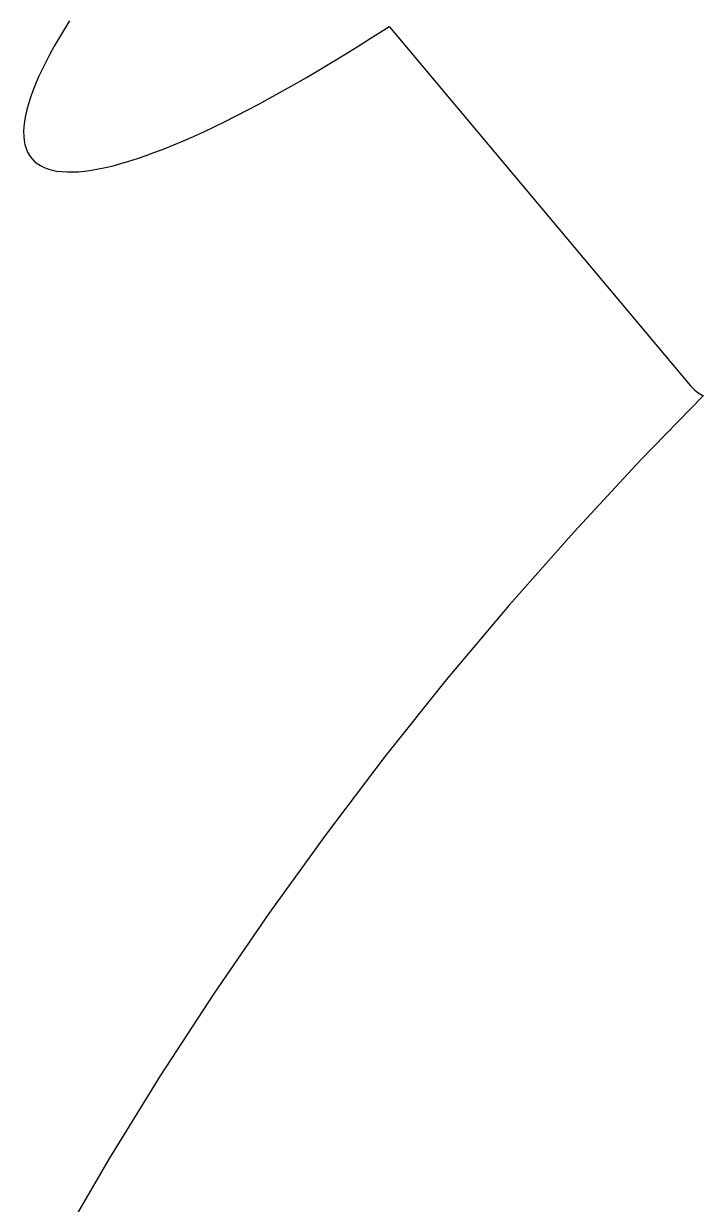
# Model space of a CAD drawing. Header units: metres. Extents: x -53 to 53, y -52 to 53.
# Drawn here: x -39.56 to -31.88, y 22.63 to 35.96 of the extents above; entities that cross this region are included whole.
import ezdxf

# ---------------------------------------------------------------- set-up
doc = ezdxf.new("R2010")
doc.units = ezdxf.units.M

msp = doc.modelspace()

# ---------------------------------------------------------------- linework, layer by layer
for p, q in [((-39.1024, 35.8916), (-39.1601, 35.7959)), ((-39.0411, 35.9897), (-39.1024, 35.8916)), ((-35.6444, 35.7896), (-35.4949, 35.8851)), ((-35.4949, 35.8851), (-35.4322, 35.9258)), ((-35.4322, 35.9258), (-32.0279, 31.8687)), ((-39.1601, 35.7959), (-39.214, 35.7027)), ((-35.7922, 35.6965), (-35.6444, 35.7896)), ((-39.2641, 35.612), (-39.3103, 35.5239)), ((-39.214, 35.7027), (-39.2641, 35.612)), ((-36.0826, 35.5181), (-35.9383, 35.606)), ((-35.9383, 35.606), (-35.7922, 35.6965)), ((-39.3103, 35.5239), (-39.3527, 35.4386)), ((-36.2249, 35.4329), (-36.0826, 35.5181)), ((-39.3913, 35.3559), (-39.4259, 35.2759)), ((-39.3527, 35.4386), (-39.3913, 35.3559)), ((-36.5036, 35.2707), (-36.3653, 35.3504)), ((-36.3653, 35.3504), (-36.2249, 35.4329)), ((-39.4566, 35.1988), (-39.4834, 35.1245)), ((-39.4259, 35.2759), (-39.4566, 35.1988)), ((-36.6397, 35.1937), (-36.5036, 35.2707)), ((-39.4834, 35.1245), (-39.5062, 35.0531)), ((-36.9052, 35.0484), (-36.7736, 35.1196)), ((-36.7736, 35.1196), (-36.6397, 35.1937)), ((-39.5251, 34.9847), (-39.54, 34.9192)), ((-39.5062, 35.0531), (-39.5251, 34.9847)), ((-37.1611, 34.9149), (-37.0344, 34.9802)), ((-37.0344, 34.9802), (-36.9052, 35.0484)), ((-39.5509, 34.8568), (-39.5578, 34.7974)), ((-39.54, 34.9192), (-39.5509, 34.8568)), ((-37.4067, 34.7935), (-37.2852, 34.8527)), ((-37.2852, 34.8527), (-37.1611, 34.9149)), ((-39.5578, 34.7974), (-39.5607, 34.7411)), ((-39.5607, 34.7411), (-39.5596, 34.6879)), ((-39.5596, 34.6879), (-39.5545, 34.6379)), ((-37.7547, 34.6347), (-37.6415, 34.6845)), ((-37.6415, 34.6845), (-37.5255, 34.7374)), ((-37.5255, 34.7374), (-37.4067, 34.7935)), ((-39.5545, 34.6379), (-39.5454, 34.5911)), ((-39.5454, 34.5911), (-39.5323, 34.5475)), ((-39.5323, 34.5475), (-39.5152, 34.5071)), ((-38.0765, 34.5045), (-37.9723, 34.5447)), ((-37.9723, 34.5447), (-37.865, 34.5881)), ((-37.865, 34.5881), (-37.7547, 34.6347)), ((-39.5152, 34.5071), (-39.4942, 34.47)), ((-39.4942, 34.47), (-39.4692, 34.4362)), ((-39.4692, 34.4362), (-39.4402, 34.4057)), ((-39.4402, 34.4057), (-39.4074, 34.3786)), ((-38.4619, 34.3769), (-38.3704, 34.4038)), ((-38.3704, 34.4038), (-38.2757, 34.4341)), ((-38.2757, 34.4341), (-38.1777, 34.4677)), ((-38.1777, 34.4677), (-38.0765, 34.5045)), ((-39.4074, 34.3786), (-39.3706, 34.3547)), ((-39.3706, 34.3547), (-39.3299, 34.3343)), ((-39.3299, 34.3343), (-39.2854, 34.3172)), ((-39.2854, 34.3172), (-39.237, 34.3035)), ((-39.237, 34.3035), (-39.1849, 34.2932)), ((-39.1849, 34.2932), (-39.1289, 34.2863)), ((-39.1289, 34.2863), (-39.0692, 34.2827)), ((-39.0692, 34.2827), (-39.0058, 34.2826)), ((-39.0058, 34.2826), (-38.9388, 34.2859)), ((-38.9388, 34.2859), (-38.8681, 34.2926)), ((-38.8681, 34.2926), (-38.7938, 34.3027)), ((-38.7938, 34.3027), (-38.716, 34.3162)), ((-38.716, 34.3162), (-38.6347, 34.333)), ((-38.6347, 34.333), (-38.55, 34.3533)), ((-38.55, 34.3533), (-38.4619, 34.3769)), ((-32.0279, 31.8687), (-32.0056, 31.8442)), ((-31.8812, 31.7569), (-32.5911, 31.0293)), ((-32.0056, 31.8442), (-31.9812, 31.8214)), ((-31.9812, 31.8214), (-31.9547, 31.8005)), ((-31.9547, 31.8005), (-31.9263, 31.7813)), ((-31.9263, 31.7813), (-31.8958, 31.7639)), ((-31.8958, 31.7639), (-31.8812, 31.7569)), ((-32.5911, 31.0293), (-33.3428, 30.2201)), ((-33.3428, 30.2201), (-34.0744, 29.3928)), ((-34.0744, 29.3928), (-34.7855, 28.5477)), ((-34.7855, 28.5477), (-35.4756, 27.6854)), ((-35.4756, 27.6854), (-36.1443, 26.8065)), ((-36.1443, 26.8065), (-36.7913, 25.9114)), ((-36.7913, 25.9114), (-37.4161, 25.0007)), ((-37.4161, 25.0007), (-38.0184, 24.0749)), ((-38.0184, 24.0749), (-38.5978, 23.1346)), ((-38.5978, 23.1346), (-39.1539, 22.1804))]:
    msp.add_line(p, q)

doc.saveas('drawing.dxf')
